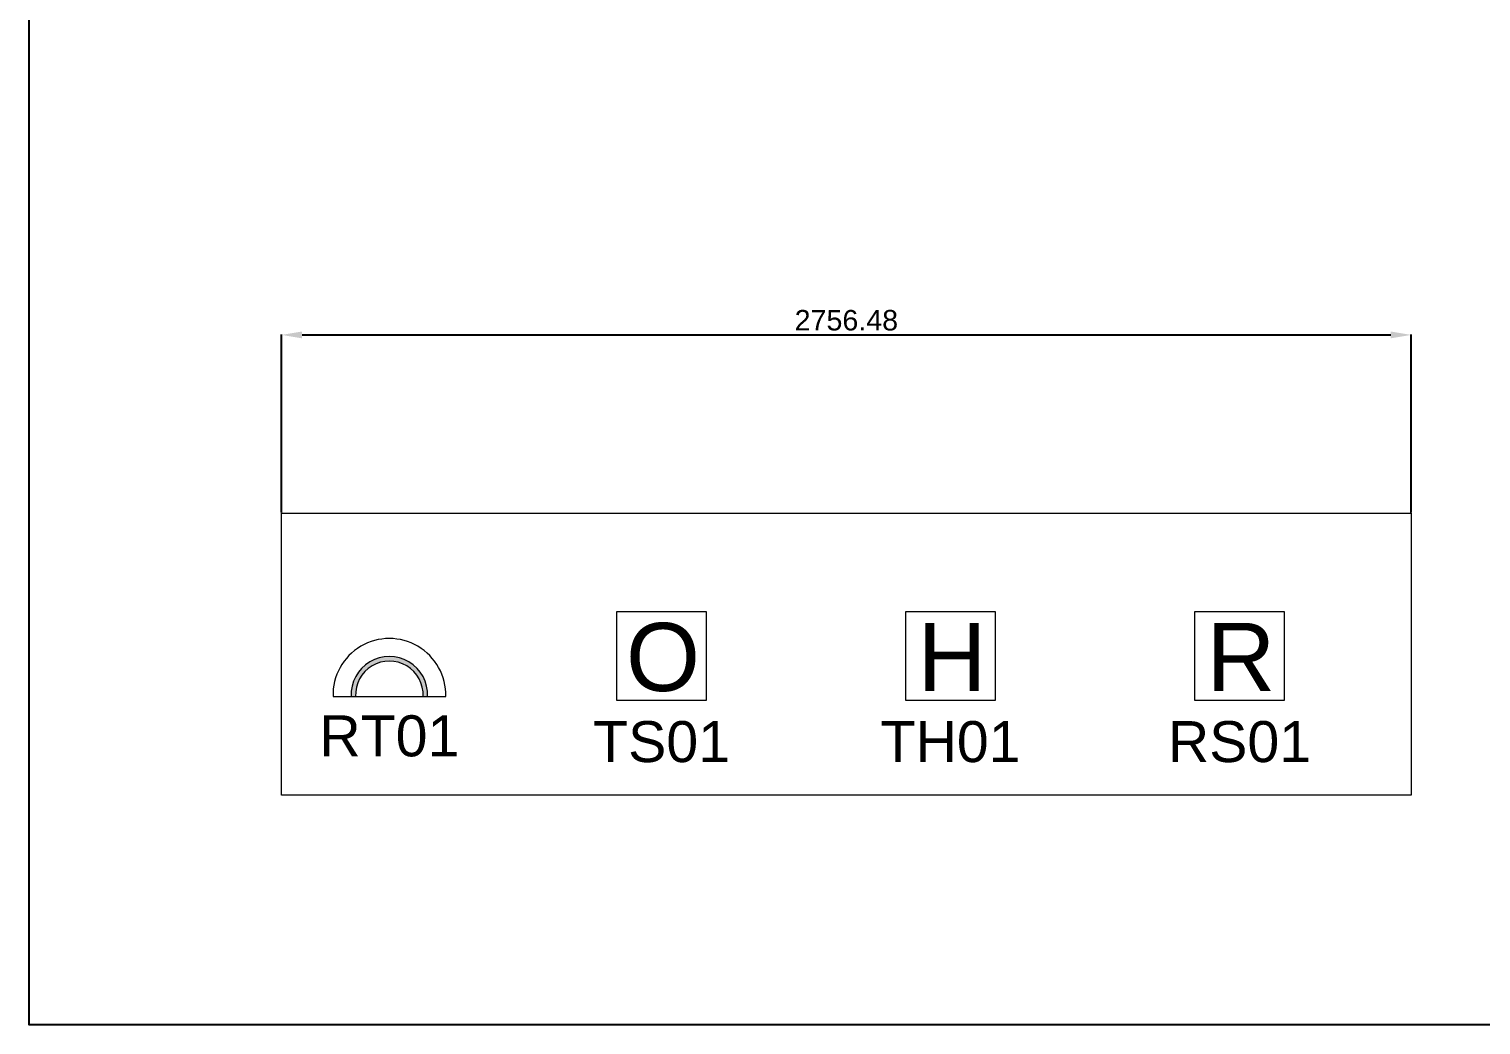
# Model space of a CAD drawing. Header units: millimetres. Extents: x -71336 to -35435, y -26189 to 22712.
# Drawn here: x -71111 to -67568, y -5689 to -3258 of the extents above; entities that cross this region are included whole.
import ezdxf
from ezdxf.enums import TextEntityAlignment as Align

# ---------------------------------------------------------------- set-up
doc = ezdxf.new("R2010")
doc.units = ezdxf.units.MM
for name, color, linetype in [('SC - Dimensions', 1, 'Continuous'), ('SC - IDENT', 7, 'Continuous'), ('SC - Layout', 252, 'Continuous')]:
    doc.layers.add(name, color=color, linetype=linetype)
doc.layers.add('SC - Equipment', color=7, linetype='Continuous', lineweight=13)
doc.styles.add('STYLE1', font='arial.ttf', dxfattribs={"height": 50})
doc.dimstyles.new('AM_ISO', dxfattribs={"dimtxt": 50, "dimasz": 50, "dimexe": 1, "dimexo": 1, "dimgap": 10, "dimtad": 1, "dimdsep": 46, "dimtxsty": 'STYLE1', "dimcen": 0, "dimclrd": 256, "dimclre": 256, "dimclrt": 7, "dimadec": 0, "dimazin": 2, "dimtp": 0.1, "dimtm": 0.1, "dimtfac": 0.71, "dimtmove": 0, "dimatfit": 3, "dimfxl": 1, "dimlwd": -1, "dimlwe": -1, "dimarcsym": 1})

# ---------------------------------------------------------------- blocks, each defined once
blk = doc.blocks.new('*D147')
at = {"layer": 'Defpoints', "color": 0, "transparency": 16777216}
for p in [(-67738.4, -4004.4), (-70494.9, -4439.1), (-67738.4, -4439.1)]:
    blk.add_point(p, dxfattribs=at)
at = {"layer": 'SC - Dimensions', "linetype": 'ByBlock', "transparency": 16777216}
for p, q in [((-70494.9, -4438.1), (-70494.9, -4003.4)), ((-67738.4, -4438.1), (-67738.4, -4003.4)), ((-70444.9, -4004.4), (-67788.4, -4004.4))]:
    blk.add_line(p, q, dxfattribs=at)
at = {"layer": 'SC - Dimensions', "transparency": 16777216}
for points in [[(-70444.9, -3996), (-70444.9, -4012.7), (-70494.9, -4004.4)], [(-67788.4, -3996), (-67788.4, -4012.7), (-67738.4, -4004.4)]]:
    blk.add_solid(points, dxfattribs=at)
at = {"layer": 'SC - Dimensions', "color": 7, "transparency": 16777216, "insert": (-69116.6, -3968.8), "char_height": 50, "attachment_point": 5, "style": 'STYLE1'}
blk.add_mtext('2756.48', dxfattribs=at)

msp = doc.modelspace()

# ---------------------------------------------------------------- hatches: boundary and pattern name
at = {"layer": 'SC - Equipment'}
msp.add_hatch(color=256, dxfattribs=at).paths.add_polyline_path([(-70325.268, -4886.657), (-70314.259, -4886.657, -1.04475281), (-70149.322, -4886.657), (-70138.313, -4886.657, 1.03938255)])

# ---------------------------------------------------------------- linework, layer by layer
msp.add_line((-70369.291, -4886.657), (-70094.291, -4886.657), dxfattribs=at)
at = {"layer": 'SC - Equipment', "linetype": 'ByBlock'}
for points in [[(-70494.871, -4439.14), (-67738.393, -4439.14), (-67738.393, -5127.875), (-70494.871, -5127.875)], [(-69676.37, -4679.403), (-69458.639, -4679.403), (-69458.639, -4897.134), (-69676.37, -4897.134)], [(-68971.3, -4679.403), (-68753.569, -4679.403), (-68753.569, -4897.134), (-68971.3, -4897.134)], [(-68266.231, -4679.403), (-68048.5, -4679.403), (-68048.5, -4897.134), (-68266.231, -4897.134)]]:
    msp.add_lwpolyline(points, close=True, dxfattribs=at)
at = {"layer": 'SC - Equipment'}
for radius, start, end in [(137.547, 358.495386, 181.504614), (93.547, 357.787396, 182.212604), (82.547, 357.492374, 182.507626)]:
    msp.add_arc((-70231.791, -4883.045), radius, start, end, dxfattribs=at)
at = {"layer": 'SC - Layout'}
msp.add_lwpolyline([(-71111.023, 5156.741), (-54485.835, 5156.741), (-54485.835, -5688.854), (-71111.023, -5688.854)], close=True, dxfattribs=at)

# ---------------------------------------------------------------- texts
at = {"layer": 'SC - Equipment', "style": 'STYLE1'}
for s, p in [('O', (-69564.03, -4707.415)), ('H', (-68858.96, -4707.415)), ('R', (-68153.891, -4707.415))]:
    msp.add_text(s, height=166.32, dxfattribs=at).set_placement(p, align=Align.TOP_CENTER)
at = {"layer": 'SC - IDENT', "style": 'STYLE1'}
for s, p in [('RT01', (-70231.791, -4983.045)), ('TS01', (-69567.504, -4997.134)), ('TH01', (-68862.435, -4997.134)), ('RS01', (-68157.365, -4997.134))]:
    msp.add_text(s, height=100, dxfattribs=at).set_placement(p, align=Align.MIDDLE_CENTER)

# ---------------------------------------------------------------- dimensions: what is measured, and where the dimension line sits
at = {"layer": 'SC - Dimensions'}
dim = msp.add_linear_dim(base=(-67738.393, -4004.372), p1=(-70494.871, -4439.14), p2=(-67738.393, -4439.14), dimstyle='AM_ISO', dxfattribs=at)
dim.commit()
dim.dimension.update_dxf_attribs({"geometry": '*D147', "text_midpoint": (-69116.632, -3968.843)})

doc.saveas('drawing.dxf')
